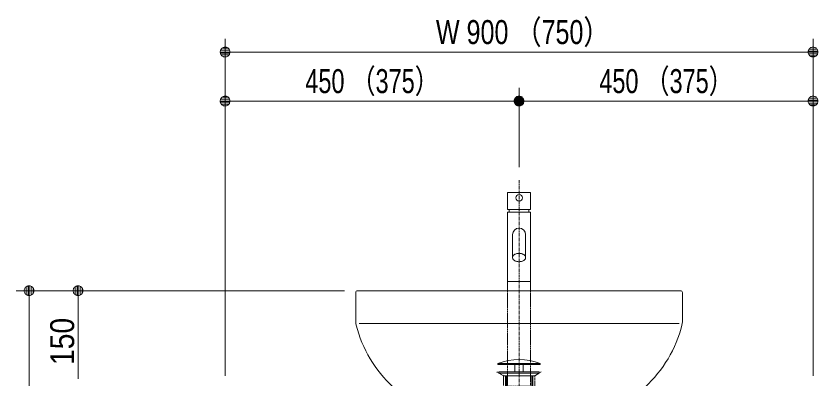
# Model space of a CAD drawing. Units: millimetres, scale not verified. Extents: x -6062 to 6062, y -3045 to 3045.
# Drawn here: x -282 to 945, y -1365 to -810 of the extents above; entities that cross this region are included whole.
import ezdxf
from ezdxf.enums import TextEntityAlignment as Align

# ---------------------------------------------------------------- set-up
doc = ezdxf.new("R2010")
doc.units = ezdxf.units.MM
doc.header["$LTSCALE"] = 20
doc.linetypes.add('CHAIN1', pattern=[8, 5, -1, 1, -1])
doc.linetypes.add('DASHED1', pattern=[1.8, 1.2, -0.6])
for name, color, linetype, lineweight in [('0-1_5ボウル・キャビネット', 7, 'Continuous', 9), ('0-2_2寸法-1', 7, 'Continuous', 9), ('0-3_0', 7, 'Continuous', 9), ('0-5_4給排水', 7, 'Continuous', 9)]:
    doc.layers.add(name, color=color, linetype=linetype, lineweight=lineweight)
doc.styles.add('ＭＳ Ｐゴシック', font='')
doc.styles.get('ＭＳ Ｐゴシック').set_extended_font_data('MS PGothic')

# ---------------------------------------------------------------- blocks, each defined once
blk = doc.blocks.new('グループ-5')
at = {"layer": '0-5_4給排水'}
for p, q in [((45200, -22120), (45200, -22200)), ((45800, -22120), (45800, -22200)), ((45850, -24320), (45150, -24320))]:
    blk.add_line(p, q, dxfattribs=at)
blk.add_lwpolyline([(45150, -21600), (45150, -22120), (45850, -22120), (45850, -21600)], close=True, dxfattribs=at)
for points in [[(45850, -24600), (45850, -22200), (45150, -22200), (45150, -24600)], [(45300, -22885.7), (45300, -23585.7), (45300.8, -23597.3), (45303.3, -23609.1), (45307.7, -23621.1), (45314, -23633), (45322.3, -23644.8), (45332.6, -23656.1), (45344.7, -23666.8), (45358.6, -23676.6), (45373.9, -23685.5), (45390.6, -23693.3)], [(45390.6, -23693.3), (45408.1, -23699.9), (45426.4, -23705.3), (45445, -23709.3), (45463.6, -23712.1), (45482, -23713.8), (45500, -23714.3), (45518, -23713.8), (45536.4, -23712.1), (45555, -23709.3), (45573.6, -23705.3), (45591.9, -23699.9), (45609.4, -23693.3), (45626.1, -23685.5), (45641.4, -23676.6), (45655.3, -23666.8), (45667.4, -23656.1), (45677.7, -23644.8), (45686, -23633), (45692.3, -23621.1), (45696.7, -23609.1), (45699.2, -23597.3), (45700, -23585.7), (45700, -22885.7)], [(45700, -23585.7), (45699.2, -23574.2), (45696.7, -23562.3), (45692.3, -23550.3), (45686, -23538.4), (45677.7, -23526.7), (45667.4, -23515.4), (45655.3, -23504.7), (45641.4, -23494.8), (45626.1, -23485.9), (45609.4, -23478.1), (45591.9, -23471.5), (45573.6, -23466.2), (45555, -23462.1), (45536.4, -23459.3), (45518, -23457.7), (45500, -23457.2), (45482, -23457.7), (45463.6, -23459.3), (45445, -23462.1), (45426.4, -23466.2), (45408.1, -23471.5), (45390.6, -23478.1), (45373.9, -23485.9), (45358.6, -23494.8), (45344.7, -23504.7), (45332.6, -23515.4), (45322.3, -23526.7), (45314, -23538.4), (45307.7, -23550.3), (45303.3, -23562.3), (45300.8, -23574.2), (45300, -23585.7)]]:
    blk.add_lwpolyline(points, dxfattribs=at)
at = {"layer": '0-5_4給排水', "linetype": 'DASHED1'}
blk.add_lwpolyline([(45150, -24600), (45150, -27520), (45850, -27520), (45850, -24600)], dxfattribs=at)
at = {"layer": '0-5_4給排水'}
blk.add_circle((45500, -21760), 100, dxfattribs=at)
for start, end in [(90, 180), (0, 90)]:
    blk.add_arc((45500, -22885.7), 200, start, end, dxfattribs=at)
blk = doc.blocks.new('_Dot')
at = {"layer": '0-3_0'}
for p, q in [((-10, 0), (-20, 0)), ((9.78, 2), (-9.78, 2)), ((7.99, 6), (-7.99, 6)), ((9.16, -3.98), (-9.16, -3.98)), ((6, -7.98), (-6, -7.98))]:
    blk.add_line(p, q, dxfattribs=at)
for points in [[(10, 0), (9.92, 1.25), (9.69, 2.49), (9.3, 3.68), (8.76, 4.82), (8.09, 5.88), (7.29, 6.85), (6.37, 7.71), (5.36, 8.44), (4.26, 9.05), (3.09, 9.51), (1.87, 9.82), (0.63, 9.98), (-0.63, 9.98), (-1.87, 9.82), (-3.09, 9.51), (-4.26, 9.05), (-5.36, 8.44), (-6.37, 7.71), (-7.29, 6.85), (-8.09, 5.88), (-8.76, 4.82), (-9.3, 3.68), (-9.69, 2.49), (-9.92, 1.25), (-10, 0), (0, 0)], [(-10, 0), (-9.92, -1.25), (-9.69, -2.49), (-9.3, -3.68), (-8.76, -4.82), (-8.09, -5.88), (-7.29, -6.85), (-6.37, -7.71), (-5.36, -8.44), (-4.26, -9.05), (-3.09, -9.51), (-1.87, -9.82), (-0.63, -9.98), (0.63, -9.98), (1.87, -9.82), (3.09, -9.51), (4.26, -9.05), (5.36, -8.44), (6.37, -7.71), (7.29, -6.85), (8.09, -5.88), (8.76, -4.82), (9.3, -3.68), (9.69, -2.49), (9.92, -1.25), (10, 0), (0, 0)]]:
    blk.add_lwpolyline(points, close=True, dxfattribs=at)
blk = doc.blocks.new('グループ-57')
at = {"layer": '0-1_5ボウル・キャビネット'}
for p, q in [((40500, -24660), (40500, -25551.2)), ((50440, -24600), (40560, -24600)), ((50500, -25551.2), (50500, -24660)), ((40600, -25600), (50400, -25600)), ((41777.1, -27600), (49222.9, -27600))]:
    blk.add_line(p, q, dxfattribs=at)
at = {"layer": '0-1_5ボウル・キャビネット', "linetype": 'DASHED1'}
blk.add_lwpolyline([(46180, -27084.5), (45980, -27200), (45980, -27540), (45020, -27540), (45020, -27200), (44820, -27084.5)], dxfattribs=at)
at = {"layer": '0-1_5ボウル・キャビネット'}
for centre, radius, start, end in [((40560, -24660), 60, 90, 180), ((50440, -24660), 60, 0, 90), ((40900, -25551.2), 400, 180, 194.2917), ((44285.2, -24688.9), 3893.3, 194.2917, 227.22797), ((46714.8, -24688.9), 3893.3, 312.77203, 345.7083), ((50100, -25551.2), 400, 345.7083, 0), ((41777.1, -27400), 200, 227.22797, 270), ((49222.9, -27400), 200, 270, 312.77203)]:
    blk.add_arc(centre, radius, start, end, dxfattribs=at)
blk = doc.blocks.new('グループ-64')
at = {"layer": '0-5_4給排水', "linetype": 'CHAIN1'}
blk.add_line((45500, -21220), (45500, -42300), dxfattribs=at)
at = {"layer": '0-5_4給排水'}
for p, q in [((45080, -27200), (45080, -27540)), ((45110, -27200), (45110, -27540)), ((45890, -27200), (45890, -27540)), ((45920, -27200), (45920, -27540))]:
    blk.add_line(p, q, dxfattribs=at)
for points in [[(44850, -26830), (46150, -26830), (46150, -26860), (44850, -26860)], [(45370, -26860), (45630, -26860), (45630, -27080), (45370, -27080)], [(44880, -27080), (46120, -27080), (46120, -27120), (44880, -27120)], [(45018.7, -27200), (44880, -27120), (46120, -27120), (45979.8, -27200)]]:
    blk.add_lwpolyline(points, close=True, dxfattribs=at)
blk.add_arc((45500, -28530.4), 1820.4, 69.08018, 110.91982, dxfattribs=at)

msp = doc.modelspace()

# ---------------------------------------------------------------- linework, layer by layer
at = {"layer": '0-2_2寸法-1'}
for p, q in [((37.5, -920), (37.5, -845)), ((937.5, -920), (937.5, -845)), ((922.49, -865), (52.51, -865)), ((37.5, -1360), (37.5, -920)), ((487.5, -1041), (487.5, -920)), ((487.5, -1041), (487.5, -920)), ((937.5, -1360), (937.5, -920)), ((52.51, -940), (472.49, -940)), ((922.49, -940), (502.51, -940)), ((-207.5, -1230), (-282.5, -1230)), ((220.5, -1230), (-207.5, -1230)), ((-262.5, -2054.99), (-262.5, -1245.01)), ((-187.5, -1245.01), (-187.5, -1364.99))]:
    msp.add_line(p, q, dxfattribs=at)

# ---------------------------------------------------------------- block references
at = {"layer": '0-1_5ボウル・キャビネット', "xscale": 0.05, "yscale": 0.05}
msp.add_blockref('グループ-57', (-1787.5, 0), dxfattribs=at)
at = {"layer": '0-2_2寸法-1', "xscale": 0.7503418, "yscale": 0.7503418}
for p, rotation in [((37.5, -865), 180), ((37.5, -940), 180), ((487.5, -940), 180), ((-262.5, -1230), 90), ((-187.5, -1230), 90)]:
    msp.add_blockref('_Dot', p, dxfattribs=dict(at, rotation=rotation))
for p in [(937.5, -865), (487.5, -940), (937.5, -940)]:
    msp.add_blockref('_Dot', p, dxfattribs=at)
at = {"layer": '0-5_4給排水', "xscale": 0.05, "yscale": 0.05}
for name in ['グループ-64', 'グループ-5']:
    msp.add_blockref(name, (-1787.5, 0), dxfattribs=at)

# ---------------------------------------------------------------- texts
at = {"layer": '0-2_2寸法-1', "style": 'ＭＳ Ｐゴシック'}
for s, height, width, p in [('W 900 （750）', 36.69, 0.8, (360.23, -863.81)), ('450 （375）', 36.66, 0.75, (160.29, -938.81)), ('450 （375）', 36.66, 0.75, (610.29, -938.81))]:
    msp.add_text(s, height=height, dxfattribs=dict(at, width=width)).set_placement(p, align=Align.BOTTOM_LEFT)
at = {"layer": '0-2_2寸法-1', "style": 'ＭＳ Ｐゴシック', "width": 0.9}
msp.add_text('150', height=36.66, rotation=90, dxfattribs=at).set_placement((-182.54, -1343.61), align=Align.BOTTOM_LEFT)

doc.saveas('drawing.dxf')
